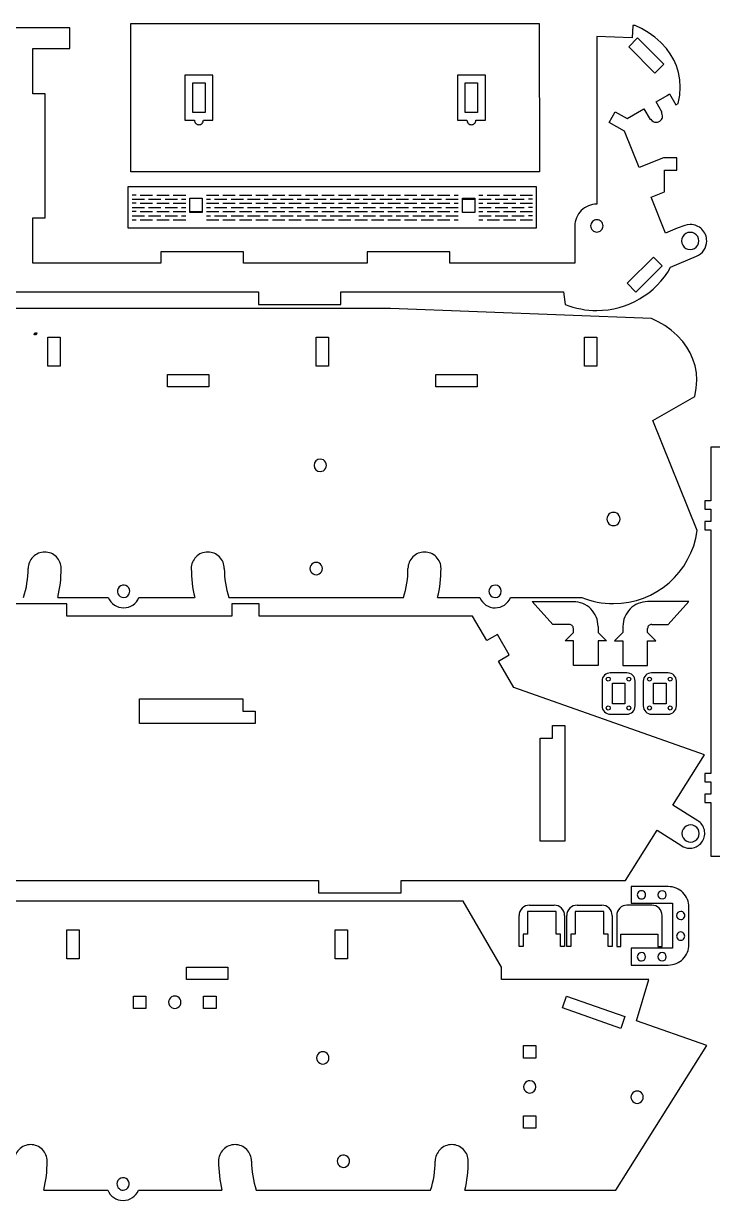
# Model space of a CAD drawing. Header units: millimetres. Extents: x -613 to 1214, y -641 to 836.
# Drawn here: x -294.7 to -44.4, y 291.6 to 719.1 of the extents above; entities that cross this region are included whole.
import ezdxf

# ---------------------------------------------------------------- set-up
doc = ezdxf.new("R2010")
doc.units = ezdxf.units.MM

msp = doc.modelspace()

# ---------------------------------------------------------------- linework, layer by layer
at = {"color": 7, "linetype": 'Continuous'}
for p, q in [((-255.67, 665.22), (-255.73, 719.07)), ((-255.73, 719.07), (-107.32, 719.07)), ((-107.32, 719.07), (-107.23, 665.22)), ((-73.37, 718.39), (-73.54, 713.9)), ((-72.53, 718.35), (-73.37, 718.39)), ((-277.85, 717.55), (-348.9, 717.55)), ((-277.91, 710), (-277.85, 717.55)), ((-73.57, 713.89), (-86.43, 714.39)), ((-86.43, 714.39), (-86.43, 653.47)), ((-291.32, 693.5), (-291.32, 710)), ((-291.32, 710), (-277.91, 710)), ((-74.82, 710.63), (-71.64, 713.82)), ((-65.28, 701.09), (-74.82, 710.63)), ((-73.54, 713.9), (-73.57, 713.89)), ((-71.64, 713.82), (-62.09, 704.27)), ((-62.09, 704.27), (-65.28, 701.09)), ((-225.88, 700.35), (-236.08, 700.35)), ((-236.08, 700.35), (-236.08, 683.93)), ((-233.23, 697.54), (-228.73, 697.54)), ((-233.23, 686.74), (-233.23, 697.54)), ((-228.73, 697.54), (-228.73, 686.74)), ((-225.88, 683.93), (-225.88, 700.35)), ((-126.88, 700.35), (-137.08, 700.35)), ((-137.08, 700.35), (-137.08, 683.93)), ((-134.23, 697.54), (-129.73, 697.54)), ((-134.23, 686.74), (-134.23, 697.54)), ((-129.73, 697.54), (-129.73, 686.74)), ((-126.88, 683.93), (-126.88, 700.35)), ((-286.82, 693.5), (-291.32, 693.5)), ((-286.82, 648.5), (-286.82, 693.5)), ((-64.85, 690.64), (-60.8, 692.94)), ((-60.8, 692.94), (-59.95, 693.54)), ((-59.95, 693.54), (-57.7, 689.53)), ((-62.61, 686.73), (-64.85, 690.64)), ((-57.7, 689.53), (-56.79, 690.04)), ((-228.73, 686.74), (-233.23, 686.74)), ((-129.73, 686.74), (-134.23, 686.74)), ((-81.95, 683.08), (-79.78, 687.02)), ((-79.78, 687.02), (-75.43, 684.63)), ((-75.43, 684.63), (-69.31, 688.11)), ((-69.31, 688.11), (-67.08, 684.19)), ((-67.08, 684.19), (-66.77, 684.36)), ((-62.88, 686.58), (-62.61, 686.73)), ((-236.08, 683.93), (-232.6, 683.93)), ((-229.36, 683.93), (-225.88, 683.93)), ((-137.08, 683.93), (-133.6, 683.93)), ((-130.36, 683.93), (-126.88, 683.93)), ((-76.29, 679.97), (-81.95, 683.08)), ((-70.97, 666.73), (-76.29, 679.97)), ((-62.16, 670.26), (-70.97, 666.73)), ((-61.83, 670.26), (-62.16, 670.26)), ((-57.33, 670.26), (-61.83, 670.26)), ((-57.33, 665.76), (-57.33, 670.26)), ((-107.23, 665.22), (-255.67, 665.22)), ((-61.85, 657.94), (-61.83, 665.76)), ((-61.83, 665.76), (-57.33, 665.76)), ((-256.75, 659.77), (-256.78, 644.83)), ((-108.29, 659.77), (-256.75, 659.77)), ((-108.31, 644.82), (-108.29, 659.77)), ((-253.78, 656.77), (-255.28, 656.77)), ((-255.28, 655.27), (-250.78, 655.27)), ((-252.28, 656.77), (-247.78, 656.77)), ((-249.28, 655.27), (-244.78, 655.27)), ((-246.28, 656.77), (-241.78, 656.77)), ((-243.28, 655.27), (-238.78, 655.27)), ((-240.28, 656.77), (-235.78, 656.77)), ((-237.28, 655.27), (-235.78, 655.27)), ((-234.28, 650.48), (-234.28, 655.61)), ((-234.28, 655.61), (-229.8, 655.61)), ((-229.8, 655.61), (-229.8, 650.48)), ((-228.28, 656.77), (-223.78, 656.77)), ((-228.28, 655.27), (-226.78, 655.27)), ((-225.28, 655.27), (-220.78, 655.27)), ((-222.28, 656.77), (-217.78, 656.77)), ((-219.28, 655.27), (-214.78, 655.27)), ((-216.28, 656.77), (-211.78, 656.77)), ((-213.28, 655.27), (-208.78, 655.27)), ((-210.28, 656.77), (-205.78, 656.77)), ((-207.28, 655.27), (-202.78, 655.27)), ((-204.28, 656.77), (-199.78, 656.77)), ((-201.28, 655.27), (-196.78, 655.27)), ((-198.28, 656.77), (-193.78, 656.77)), ((-195.28, 655.27), (-190.78, 655.27)), ((-192.28, 656.77), (-187.78, 656.77)), ((-189.28, 655.27), (-184.78, 655.27)), ((-186.28, 656.77), (-181.78, 656.77)), ((-183.28, 655.27), (-178.78, 655.27)), ((-180.28, 656.77), (-175.78, 656.77)), ((-177.28, 655.27), (-172.78, 655.27)), ((-174.28, 656.77), (-169.78, 656.77)), ((-171.28, 655.27), (-166.78, 655.27)), ((-168.28, 656.77), (-163.78, 656.77)), ((-165.28, 655.27), (-160.78, 655.27)), ((-162.28, 656.77), (-157.78, 656.77)), ((-159.28, 655.27), (-154.78, 655.27)), ((-156.28, 656.77), (-151.78, 656.77)), ((-153.28, 655.27), (-148.78, 655.27)), ((-150.28, 656.77), (-145.78, 656.77)), ((-147.28, 655.27), (-142.78, 655.27)), ((-144.28, 656.77), (-139.78, 656.77)), ((-141.28, 655.27), (-136.78, 655.27)), ((-138.28, 656.77), (-136.78, 656.77)), ((-135.28, 655.27), (-130.78, 655.27)), ((-135.26, 650.48), (-135.26, 655.61)), ((-135.26, 655.61), (-130.78, 655.61)), ((-130.78, 655.61), (-130.78, 650.48)), ((-129.28, 656.77), (-127.78, 656.77)), ((-129.28, 655.27), (-124.78, 655.27)), ((-126.28, 656.77), (-121.78, 656.77)), ((-123.28, 655.27), (-118.78, 655.27)), ((-120.28, 656.77), (-115.78, 656.77)), ((-117.28, 655.27), (-112.78, 655.27)), ((-114.28, 656.77), (-109.78, 656.77)), ((-109.78, 655.27), (-111.28, 655.27)), ((-66.66, 655.99), (-62.47, 657.67)), ((-61.42, 642.97), (-66.66, 655.99)), ((-62.47, 657.67), (-61.85, 657.94)), ((-253.78, 653.77), (-255.28, 653.77)), ((-255.28, 652.27), (-250.78, 652.27)), ((-253.78, 650.77), (-255.28, 650.77)), ((-252.28, 653.77), (-247.78, 653.77)), ((-252.28, 650.77), (-247.78, 650.77)), ((-249.28, 652.27), (-244.78, 652.27)), ((-246.28, 653.77), (-241.78, 653.77)), ((-246.28, 650.77), (-241.78, 650.77)), ((-243.28, 652.27), (-238.78, 652.27)), ((-240.28, 653.77), (-235.78, 653.77)), ((-240.28, 650.77), (-235.78, 650.77)), ((-237.28, 652.27), (-235.78, 652.27)), ((-234.28, 650.77), (-229.78, 650.77)), ((-229.8, 650.48), (-234.28, 650.48)), ((-228.28, 653.77), (-223.78, 653.77)), ((-228.28, 652.27), (-226.78, 652.27)), ((-228.28, 650.77), (-223.78, 650.77)), ((-225.28, 652.27), (-220.78, 652.27)), ((-222.28, 653.77), (-217.78, 653.77)), ((-222.28, 650.77), (-217.78, 650.77)), ((-219.28, 652.27), (-214.78, 652.27)), ((-216.28, 653.77), (-211.78, 653.77)), ((-216.28, 650.77), (-211.78, 650.77)), ((-213.28, 652.27), (-208.78, 652.27)), ((-210.28, 653.77), (-205.78, 653.77)), ((-210.28, 650.77), (-205.78, 650.77)), ((-207.28, 652.27), (-202.78, 652.27)), ((-204.28, 653.77), (-199.78, 653.77)), ((-204.28, 650.77), (-199.78, 650.77)), ((-201.28, 652.27), (-196.78, 652.27)), ((-198.28, 653.77), (-193.78, 653.77)), ((-198.28, 650.77), (-193.78, 650.77)), ((-195.28, 652.27), (-190.78, 652.27)), ((-192.28, 653.77), (-187.78, 653.77)), ((-192.28, 650.77), (-187.78, 650.77)), ((-189.28, 652.27), (-184.78, 652.27)), ((-186.28, 653.77), (-181.78, 653.77)), ((-186.28, 650.77), (-181.78, 650.77)), ((-183.28, 652.27), (-178.78, 652.27)), ((-180.28, 653.77), (-175.78, 653.77)), ((-180.28, 650.77), (-175.78, 650.77)), ((-177.28, 652.27), (-172.78, 652.27)), ((-174.28, 653.77), (-169.78, 653.77)), ((-174.28, 650.77), (-169.78, 650.77)), ((-171.28, 652.27), (-166.78, 652.27)), ((-168.28, 653.77), (-163.78, 653.77)), ((-168.28, 650.77), (-163.78, 650.77)), ((-165.28, 652.27), (-160.78, 652.27)), ((-162.28, 653.77), (-157.78, 653.77)), ((-162.28, 650.77), (-157.78, 650.77)), ((-159.28, 652.27), (-154.78, 652.27)), ((-156.28, 653.77), (-151.78, 653.77)), ((-156.28, 650.77), (-151.78, 650.77)), ((-153.28, 652.27), (-148.78, 652.27)), ((-150.28, 653.77), (-145.78, 653.77)), ((-150.28, 650.77), (-145.78, 650.77)), ((-147.28, 652.27), (-142.78, 652.27)), ((-144.28, 653.77), (-139.78, 653.77)), ((-144.28, 650.77), (-139.78, 650.77)), ((-141.28, 652.27), (-136.78, 652.27)), ((-138.28, 653.77), (-136.78, 653.77)), ((-138.28, 650.77), (-136.78, 650.77)), ((-130.78, 650.48), (-135.26, 650.48)), ((-129.28, 653.77), (-127.78, 653.77)), ((-129.28, 652.27), (-124.78, 652.27)), ((-129.28, 650.77), (-127.78, 650.77)), ((-126.28, 653.77), (-121.78, 653.77)), ((-126.28, 650.77), (-121.78, 650.77)), ((-123.28, 652.27), (-118.78, 652.27)), ((-120.28, 653.77), (-115.78, 653.77)), ((-120.28, 650.77), (-115.78, 650.77)), ((-117.28, 652.27), (-112.78, 652.27)), ((-114.28, 653.77), (-109.78, 653.77)), ((-114.28, 650.77), (-109.78, 650.77)), ((-109.78, 652.27), (-111.28, 652.27)), ((-291.32, 632), (-291.32, 648.5)), ((-291.32, 648.5), (-286.82, 648.5)), ((-255.28, 649.27), (-250.78, 649.27)), ((-255.28, 647.77), (-253.78, 647.77)), ((-252.28, 647.77), (-247.78, 647.77)), ((-249.28, 649.27), (-244.78, 649.27)), ((-246.28, 647.77), (-241.78, 647.77)), ((-243.28, 649.27), (-238.78, 649.27)), ((-240.28, 647.77), (-235.78, 647.77)), ((-237.28, 649.27), (-235.78, 649.27)), ((-228.28, 649.27), (-226.78, 649.27)), ((-228.28, 647.77), (-223.78, 647.77)), ((-225.28, 649.27), (-220.78, 649.27)), ((-222.28, 647.77), (-217.78, 647.77)), ((-219.28, 649.27), (-214.78, 649.27)), ((-216.28, 647.77), (-211.78, 647.77)), ((-213.28, 649.27), (-208.78, 649.27)), ((-210.28, 647.77), (-205.78, 647.77)), ((-207.28, 649.27), (-202.78, 649.27)), ((-204.28, 647.77), (-199.78, 647.77)), ((-201.28, 649.27), (-196.78, 649.27)), ((-198.28, 647.77), (-193.78, 647.77)), ((-195.28, 649.27), (-190.78, 649.27)), ((-192.28, 647.77), (-187.78, 647.77)), ((-189.28, 649.27), (-184.78, 649.27)), ((-186.28, 647.77), (-181.78, 647.77)), ((-183.28, 649.27), (-178.78, 649.27)), ((-180.28, 647.77), (-175.78, 647.77)), ((-177.28, 649.27), (-172.78, 649.27)), ((-174.28, 647.77), (-169.78, 647.77)), ((-171.28, 649.27), (-166.78, 649.27)), ((-168.28, 647.77), (-163.78, 647.77)), ((-165.28, 649.27), (-160.78, 649.27)), ((-162.28, 647.77), (-157.78, 647.77)), ((-159.28, 649.27), (-154.78, 649.27)), ((-156.28, 647.77), (-151.78, 647.77)), ((-153.28, 649.27), (-148.78, 649.27)), ((-150.28, 647.77), (-145.78, 647.77)), ((-147.28, 649.27), (-142.78, 649.27)), ((-144.28, 647.77), (-139.78, 647.77)), ((-141.28, 649.27), (-136.78, 649.27)), ((-138.28, 647.77), (-136.78, 647.77)), ((-129.28, 649.27), (-124.78, 649.27)), ((-129.28, 647.77), (-127.78, 647.77)), ((-126.28, 647.77), (-121.78, 647.77)), ((-123.28, 649.27), (-118.78, 649.27)), ((-120.28, 647.77), (-115.78, 647.77)), ((-117.28, 649.27), (-112.78, 649.27)), ((-114.28, 647.77), (-109.78, 647.77)), ((-109.78, 649.27), (-111.28, 649.27)), ((-88.63, 645.56), (-88.63, 645.56)), ((-54.47, 645.75), (-57.26, 644.69)), ((-256.78, 644.83), (-108.31, 644.82)), ((-94.41, 645.49), (-94.41, 632)), ((-57.26, 644.69), (-61.42, 642.97)), ((-214.82, 636.18), (-244.82, 636.18)), ((-244.82, 636.18), (-244.82, 632)), ((-214.82, 632), (-214.82, 636.18)), ((-139.82, 636.18), (-169.82, 636.18)), ((-169.82, 636.18), (-169.82, 632)), ((-139.82, 632), (-139.82, 636.18)), ((-75.38, 624.71), (-65.83, 634.26)), ((-65.83, 634.26), (-62.65, 631.08)), ((-59.58, 630.51), (-50.22, 634.52)), ((-244.82, 632), (-291.32, 632)), ((-169.82, 632), (-214.82, 632)), ((-94.41, 632), (-139.82, 632)), ((-62.65, 631.08), (-72.2, 621.53)), ((-72.2, 621.53), (-75.38, 624.71)), ((-317.38, 621.56), (-209.38, 621.56)), ((-209.38, 621.56), (-209.38, 617.06)), ((-179.38, 617.06), (-179.38, 621.56)), ((-179.38, 621.56), (-98.57, 621.56)), ((-98.57, 621.56), (-97.9, 617.06)), ((-209.38, 617.06), (-179.38, 617.06)), ((-161.38, 615.58), (-522.88, 615.58)), ((-66.54, 611.89), (-161.38, 615.58)), ((-285.88, 594.59), (-285.88, 605.09)), ((-285.88, 605.09), (-281.38, 605.09)), ((-281.38, 605.09), (-281.38, 594.59)), ((-188.38, 594.59), (-188.38, 605.09)), ((-188.38, 605.09), (-183.88, 605.09)), ((-183.88, 605.09), (-183.88, 594.59)), ((-90.88, 594.59), (-90.88, 605.09)), ((-90.88, 605.09), (-86.38, 605.09)), ((-86.38, 605.09), (-86.38, 594.59)), ((-281.38, 594.59), (-285.88, 594.59)), ((-183.88, 594.59), (-188.38, 594.59)), ((-86.38, 594.59), (-90.88, 594.59)), ((-242.38, 587.09), (-242.38, 591.59)), ((-242.38, 591.59), (-227.38, 591.59)), ((-227.38, 591.59), (-227.38, 587.09)), ((-144.88, 587.09), (-144.88, 591.59)), ((-144.88, 591.59), (-129.88, 591.59)), ((-129.88, 591.59), (-129.88, 587.09)), ((-227.38, 587.09), (-242.38, 587.09)), ((-129.88, 587.09), (-144.88, 587.09)), ((-66.01, 574.93), (-50.8, 583.58)), ((-49.93, 534.91), (-66.01, 574.93)), ((-41.18, 565.17), (-44.93, 565.17)), ((-44.93, 565.17), (-44.93, 545.67)), ((-44.93, 545.67), (-47.18, 545.67)), ((-47.18, 545.67), (-47.18, 542.67)), ((-47.18, 542.67), (-44.93, 542.67)), ((-44.93, 542.67), (-44.93, 538.17)), ((-44.93, 538.17), (-47.18, 538.17)), ((-47.18, 538.17), (-47.18, 535.17)), ((-47.18, 535.17), (-44.93, 535.17)), ((-44.93, 535.17), (-44.93, 446.67)), ((-282.24, 510.59), (-263.91, 510.59)), ((-252.78, 510.59), (-232.52, 510.59)), ((-220.06, 510.59), (-156.7, 510.59)), ((-144.24, 510.59), (-128.91, 510.59)), ((-117.77, 510.59), (-91.89, 510.59)), ((-109.94, 509.07), (-94.94, 509.07)), ((-102.44, 500.82), (-109.94, 509.07)), ((-52.93, 509.07), (-67.93, 509.07)), ((-60.44, 500.82), (-52.93, 509.07)), ((-278.95, 508.32), (-308.95, 508.32)), ((-278.95, 503.82), (-278.95, 508.32)), ((-209.03, 508.32), (-218.96, 508.32)), ((-218.96, 508.32), (-218.96, 503.82)), ((-209.03, 503.82), (-209.03, 508.32)), ((-218.96, 503.82), (-278.95, 503.82)), ((-131.56, 503.82), (-209.03, 503.82)), ((-126.42, 494.93), (-131.56, 503.82)), ((-96.43, 500.82), (-102.44, 500.82)), ((-66.44, 500.82), (-60.44, 500.82)), ((-122.53, 497.18), (-126.42, 494.93)), ((-118.23, 489.75), (-122.53, 497.18)), ((-97.93, 494.82), (-94.93, 497.82)), ((-94.93, 497.82), (-94.93, 499.32)), ((-85.94, 500.07), (-85.93, 497.82)), ((-85.93, 497.82), (-82.93, 494.82)), ((-76.94, 497.82), (-79.94, 494.82)), ((-76.93, 500.07), (-76.94, 497.82)), ((-67.94, 497.82), (-67.94, 499.32)), ((-64.94, 494.82), (-67.94, 497.82)), ((-94.93, 494.82), (-97.93, 494.82)), ((-94.93, 485.82), (-94.93, 494.82)), ((-82.93, 494.82), (-85.93, 494.82)), ((-85.93, 494.82), (-85.93, 485.82)), ((-79.94, 494.82), (-76.94, 494.82)), ((-76.94, 494.82), (-76.94, 485.82)), ((-67.94, 485.82), (-67.94, 494.82)), ((-67.94, 494.82), (-64.94, 494.82)), ((-122.12, 487.5), (-118.23, 489.75)), ((-116.58, 477.93), (-122.12, 487.5)), ((-85.93, 485.82), (-94.93, 485.82)), ((-75.51, 483.19), (-81.51, 483.19)), ((-76.94, 485.82), (-67.94, 485.82)), ((-60.51, 483.19), (-66.51, 483.19)), ((-84.51, 480.19), (-84.51, 471.19)), ((-80.76, 471.94), (-80.76, 479.44)), ((-80.76, 479.44), (-76.26, 479.44)), ((-76.26, 479.44), (-76.26, 471.94)), ((-72.51, 471.19), (-72.51, 480.19)), ((-69.51, 480.19), (-69.51, 471.19)), ((-65.76, 479.44), (-61.26, 479.44)), ((-65.76, 471.94), (-65.76, 479.44)), ((-61.26, 479.44), (-61.26, 471.94)), ((-57.51, 471.19), (-57.51, 480.19)), ((-47.27, 453.45), (-116.58, 477.93)), ((-252.53, 464.77), (-252.53, 473.77)), ((-252.53, 473.77), (-215.02, 473.77)), ((-215.02, 473.77), (-215.02, 469.27)), ((-76.26, 471.94), (-80.76, 471.94)), ((-61.26, 471.94), (-65.76, 471.94)), ((-215.02, 469.27), (-210.52, 469.27)), ((-210.52, 469.27), (-210.52, 464.77)), ((-81.51, 468.19), (-75.51, 468.19)), ((-66.51, 468.19), (-60.51, 468.19)), ((-210.52, 464.77), (-252.53, 464.77)), ((-102.53, 459.52), (-102.53, 464.02)), ((-102.53, 464.02), (-98.03, 464.02)), ((-98.03, 464.02), (-98.03, 422.02)), ((-107.03, 422.02), (-107.03, 459.52)), ((-107.03, 459.52), (-102.53, 459.52)), ((-58.75, 435.2), (-47.27, 453.45)), ((-44.93, 446.67), (-47.18, 446.67)), ((-47.18, 446.67), (-47.18, 443.67)), ((-47.18, 443.67), (-44.93, 443.67)), ((-44.93, 443.67), (-44.93, 439.17)), ((-44.93, 439.17), (-47.18, 439.17)), ((-47.18, 439.17), (-47.18, 436.17)), ((-47.18, 436.17), (-44.93, 436.17)), ((-44.93, 436.17), (-44.93, 416.67)), ((-49.74, 429.51), (-58.75, 435.2)), ((-75.95, 407.82), (-64.5, 426.05)), ((-64.5, 426.05), (-55.46, 420.32)), ((-98.02, 422.02), (-107.03, 422.02)), ((-98.03, 422.02), (-98.02, 422.02)), ((-44.93, 416.67), (-41.18, 416.67)), ((-310.47, 407.82), (-187.47, 407.82)), ((-187.47, 407.82), (-187.47, 403.34)), ((-157.47, 403.34), (-157.47, 407.82)), ((-157.47, 407.82), (-75.95, 407.82)), ((-187.47, 403.34), (-157.47, 403.34)), ((-60.44, 405.57), (-73.94, 405.57)), ((-73.94, 405.57), (-73.94, 399.57)), ((-134.97, 400.32), (-496.47, 400.32)), ((-121.06, 376.3), (-134.97, 400.32)), ((-110.88, 398.82), (-101.88, 398.82)), ((-93.58, 398.82), (-84.58, 398.82)), ((-66.44, 398.82), (-75.44, 398.82)), ((-73.94, 399.57), (-58.94, 399.57)), ((-58.94, 399.57), (-58.94, 383.14)), ((-52.93, 384.57), (-52.93, 398.07)), ((-114.63, 383.82), (-114.63, 395.07)), ((-101.13, 396.57), (-111.63, 396.57)), ((-111.63, 396.57), (-111.63, 388.32)), ((-101.13, 388.32), (-101.13, 396.57)), ((-98.13, 395.07), (-98.13, 383.82)), ((-97.33, 383.82), (-97.33, 395.07)), ((-83.83, 396.57), (-94.33, 396.57)), ((-94.33, 396.57), (-94.33, 388.32)), ((-83.83, 388.32), (-83.83, 396.57)), ((-80.83, 395.07), (-80.83, 383.82)), ((-79.19, 395.07), (-79.19, 383.82)), ((-62.69, 383.82), (-62.69, 395.07)), ((-278.97, 389.82), (-274.47, 389.82)), ((-278.97, 379.32), (-278.97, 389.82)), ((-274.47, 389.82), (-274.47, 379.32)), ((-181.47, 389.82), (-176.97, 389.82)), ((-181.47, 379.32), (-181.47, 389.82)), ((-176.97, 389.82), (-176.97, 379.32)), ((-111.63, 388.32), (-113.13, 388.32)), ((-113.13, 388.32), (-113.13, 383.82)), ((-99.63, 388.32), (-101.13, 388.32)), ((-99.63, 383.82), (-99.63, 388.32)), ((-94.33, 388.32), (-95.83, 388.32)), ((-95.83, 388.32), (-95.83, 383.82)), ((-82.33, 388.32), (-83.83, 388.32)), ((-82.33, 383.82), (-82.33, 388.32)), ((-77.69, 383.82), (-77.69, 388.32)), ((-77.69, 388.32), (-64.19, 388.32)), ((-64.19, 388.32), (-64.19, 383.82)), ((-113.13, 383.82), (-114.63, 383.82)), ((-98.13, 383.82), (-99.63, 383.82)), ((-95.83, 383.82), (-97.33, 383.82)), ((-80.83, 383.82), (-82.33, 383.82)), ((-79.19, 383.82), (-77.69, 383.82)), ((-58.94, 383.14), (-73.94, 383.14)), ((-73.94, 383.14), (-73.94, 377.06)), ((-64.19, 383.82), (-62.69, 383.82)), ((-274.47, 379.32), (-278.97, 379.32)), ((-235.47, 376.32), (-220.47, 376.32)), ((-235.47, 371.82), (-235.47, 376.32)), ((-220.47, 376.32), (-220.47, 371.82)), ((-176.97, 379.32), (-181.47, 379.32)), ((-121.06, 371.83), (-121.06, 376.3)), ((-73.94, 377.06), (-60.44, 377.06)), ((-220.47, 371.82), (-235.47, 371.82)), ((-67.47, 371.82), (-121.06, 371.83)), ((-71.97, 356.82), (-67.47, 371.82)), ((-254.76, 365.8), (-250.26, 365.8)), ((-254.76, 361.3), (-254.76, 365.8)), ((-250.26, 365.8), (-250.26, 361.3)), ((-229.26, 365.8), (-224.76, 365.8)), ((-229.26, 361.3), (-229.26, 365.8)), ((-224.76, 365.8), (-224.76, 361.3)), ((-98.88, 361.56), (-97.39, 365.8)), ((-97.39, 365.8), (-76.17, 358.32)), ((-250.26, 361.3), (-254.76, 361.3)), ((-224.76, 361.3), (-229.26, 361.3)), ((-77.67, 354.07), (-98.88, 361.56)), ((-76.17, 358.32), (-77.67, 354.07)), ((-46.47, 347.82), (-71.97, 356.82)), ((-113.01, 347.8), (-108.51, 347.8)), ((-113.01, 343.3), (-113.01, 347.8)), ((-108.51, 347.8), (-108.51, 343.3)), ((-79.47, 295.32), (-46.47, 347.82)), ((-108.51, 343.3), (-113.01, 343.3)), ((-113.01, 322.3), (-108.51, 322.3)), ((-113.01, 317.8), (-113.01, 322.3)), ((-108.51, 322.3), (-108.51, 317.8)), ((-108.51, 317.8), (-113.01, 317.8)), ((-287.33, 295.32), (-264.07, 295.32)), ((-252.94, 295.32), (-222.62, 295.32)), ((-210.16, 295.32), (-146.8, 295.32)), ((-134.34, 295.32), (-79.47, 295.32))]:
    msp.add_line(p, q, dxfattribs=at)
at = {"color": 7, "linetype": 'Continuous', "flags": 128}
for points in [[(-56.79, 690.04), (-56.24, 693.07), (-56.06, 695.94), (-56.22, 698.67), (-56.7, 701.24), (-57.46, 703.66), (-58.47, 705.93), (-59.71, 708.03), (-61.13, 709.97), (-63.15, 712.18), (-65.36, 714.13), (-67.7, 715.81), (-70.11, 717.22), (-72.53, 718.35)], [(-62.56, 685.43), (-62.66, 686.1), (-62.88, 686.58)], [(-84.13, 645.56), (-84.13, 645.56), (-84.13, 645.56), (-84.13, 645.56)], [(-84.13, 645.56), (-84.13, 645.56), (-84.13, 645.56), (-84.13, 645.56)], [(-52.47, 646.09), (-53.62, 645.98), (-54.47, 645.75)], [(-50.8, 583.58), (-50.25, 586.6), (-50.07, 589.48), (-50.23, 592.2), (-50.71, 594.78), (-51.47, 597.2), (-52.48, 599.46), (-53.71, 601.56), (-55.14, 603.51), (-57.15, 605.72), (-59.36, 607.66), (-61.7, 609.34), (-64.12, 610.75), (-66.54, 611.89)], [(-290.33, 606.71), (-290.66, 606.01), (-290.66, 606.01), (-290.83, 606.01), (-290.83, 606.01), (-290.63, 606.71), (-290.63, 606.71), (-290.33, 606.71)], [(-289.82, 606.71), (-290.15, 606.01), (-290.15, 606.01), (-290.33, 606.01), (-290.33, 606.01), (-290.12, 606.71), (-290.12, 606.71), (-289.82, 606.71)], [(-82.26, 480.19), (-82.79, 480.41), (-83.01, 480.94), (-82.79, 481.47), (-82.26, 481.69)], [(-82.26, 481.69), (-81.73, 481.47), (-81.51, 480.94), (-81.73, 480.41), (-82.26, 480.19)], [(-74.76, 480.19), (-75.29, 480.41), (-75.51, 480.94), (-75.29, 481.47), (-74.76, 481.69)], [(-74.76, 481.69), (-74.23, 481.47), (-74.01, 480.94), (-74.23, 480.41), (-74.76, 480.19)], [(-67.26, 480.19), (-67.79, 480.41), (-68.01, 480.94), (-67.79, 481.47), (-67.26, 481.69)], [(-67.26, 481.69), (-66.73, 481.47), (-66.51, 480.94), (-66.73, 480.41), (-67.26, 480.19)], [(-59.76, 480.19), (-60.29, 480.41), (-60.51, 480.94), (-60.29, 481.47), (-59.76, 481.69)], [(-59.76, 481.69), (-59.23, 481.47), (-59.01, 480.94), (-59.23, 480.41), (-59.76, 480.19)], [(-82.26, 469.69), (-82.79, 469.91), (-83.01, 470.44), (-82.79, 470.97), (-82.26, 471.19)], [(-82.26, 471.19), (-81.73, 470.97), (-81.51, 470.44), (-81.73, 469.91), (-82.26, 469.69)], [(-74.76, 469.69), (-75.29, 469.91), (-75.51, 470.44), (-75.29, 470.97), (-74.76, 471.19)], [(-74.76, 471.19), (-74.23, 470.97), (-74.01, 470.44), (-74.23, 469.91), (-74.76, 469.69)], [(-67.26, 469.69), (-67.79, 469.91), (-68.01, 470.44), (-67.79, 470.97), (-67.26, 471.19)], [(-67.26, 471.19), (-66.73, 470.97), (-66.51, 470.44), (-66.73, 469.91), (-67.26, 469.69)], [(-59.76, 469.69), (-60.29, 469.91), (-60.51, 470.44), (-60.29, 470.97), (-59.76, 471.19)], [(-59.76, 471.19), (-59.23, 470.97), (-59.01, 470.44), (-59.23, 469.91), (-59.76, 469.69)]]:
    msp.add_lwpolyline(points, dxfattribs=at)
at = {"color": 7, "linetype": 'Continuous'}
for centre, radius, start, end in [((-64.8, 685.42), 2.24, 208.3415, 269.7839), ((-64.8, 685.43), 2.25, 269.949, 0.051), ((-230.98, 683.93), 1.62, 179.9839, 270.0325), ((-230.98, 683.93), 1.62, 269.9107, 359.9983), ((-131.98, 683.93), 1.62, 180.0008, 270.0706), ((-131.98, 683.93), 1.62, 269.9388, 0.0066), ((-86.43, 645.49), 7.98, 89.9659, 180.0339), ((-86.39, 645.56), 2.25, 89.9345, 180.0661), ((-86.39, 645.55), 2.25, 179.9556, 270.0448), ((-86.38, 645.56), 2.25, 359.9692, 90.0303), ((-86.38, 645.56), 2.25, 269.9686, 0.0574), ((-52.47, 640.09), 6, 359.9543, 90.031), ((-52.47, 640.09), 3.13, 89.9882, 270.0119), ((-52.47, 640.09), 3.13, 269.9855, 90.0144), ((-52.47, 640.09), 6, 292.062, 359.9948), ((-86.37, 645.54), 30.72, 269.985, 330.719), ((-86.4, 645.46), 30.65, 247.9648, 270.033), ((-186.88, 558.58), 2.25, 90.001, 269.9997), ((-186.88, 558.58), 2.25, 269.9988, 90.0005), ((-80.38, 539.09), 2.4, 89.9651, 270.0351), ((-80.38, 539.09), 2.4, 269.9795, 90.0203), ((-80.37, 539.07), 30.72, 269.9827, 352.2137), ((-287.02, 521.09), 5.99, 89.9543, 180.0527), ((-287.01, 521.09), 6, 359.9517, 90.0431), ((-227.76, 521.09), 6, 89.9629, 180.0425), ((-227.75, 521.09), 6, 359.9631, 90.0508), ((-149.01, 521.09), 6, 89.958, 180.0474), ((-149, 521.09), 6, 359.9586, 90.046), ((-188.39, 521.08), 2.25, 89.9734, 270.0272), ((-188.38, 521.08), 2.25, 269.9981, 90.0013), ((-326.43, 521.07), 33.41, 341.713, 0.0264), ((-326.58, 521.1), 45.57, 346.6604, 359.9829), ((-188.29, 521.09), 45.46, 180.0094, 193.3638), ((-188.38, 521.06), 33.37, 179.9551, 198.2957), ((-188.43, 521.07), 33.42, 341.7171, 0.0262), ((-188.57, 521.1), 45.56, 346.6533, 359.9797), ((-258.35, 512.82), 2.25, 359.989, 270.0135), ((-123.35, 512.82), 2.25, 89.9878, 270.0127), ((-123.35, 512.82), 2.25, 270.0202, 89.9793), ((-258.34, 512.82), 6, 201.8283, 269.9918), ((-258.35, 512.82), 2.25, 270.0061, 359.9923), ((-258.35, 512.82), 6, 270.0063, 338.1684), ((-123.34, 512.81), 6, 201.8167, 270.004), ((-123.34, 512.82), 6, 270.0088, 338.1659), ((-94.93, 500.07), 8.99, 359.9606, 90.0426), ((-80.39, 539), 30.65, 247.9704, 270.0314), ((-67.94, 500.08), 8.99, 89.9582, 180.0417), ((-96.43, 499.32), 1.5, 359.9881, 89.9923), ((-66.44, 499.32), 1.5, 90.0074, 180.0124), ((-81.51, 480.2), 3, 89.9356, 180.0639), ((-75.5, 480.19), 3, 359.9596, 90.0799), ((-66.51, 480.2), 3, 89.9145, 180.0558), ((-60.5, 480.2), 3, 359.937, 90.0633), ((-81.51, 471.19), 3, 179.94, 270.0399), ((-75.5, 471.19), 3, 269.9518, 0.0485), ((-66.51, 471.19), 3, 179.9538, 270.0559), ((-60.5, 471.19), 3, 269.9659, 0.054), ((-52.33, 424.85), 3.14, 89.9929, 270.0071), ((-52.33, 424.85), 3.14, 269.9945, 90.0055), ((-52.59, 424.91), 5.41, 328.1055, 58.139), ((-52.6, 424.91), 5.41, 238.0772, 328.1138), ((-70.19, 402.57), 1.5, 89.9973, 270.0032), ((-70.19, 402.57), 1.5, 269.9973, 90.0021), ((-62.69, 402.57), 1.5, 90.0028, 269.9973), ((-62.69, 402.57), 1.5, 270.0028, 89.9971), ((-60.43, 398.07), 7.49, 359.9622, 90.0497), ((-110.88, 395.07), 3.75, 89.9558, 180.0285), ((-101.88, 395.07), 3.75, 359.975, 90.0407), ((-93.58, 395.07), 3.75, 89.9538, 180.0227), ((-84.58, 395.07), 3.75, 359.9594, 90.0403), ((-75.44, 395.07), 3.75, 89.9452, 179.9991), ((-66.43, 395.07), 3.75, 359.9631, 90.0369), ((-55.93, 395.07), 1.5, 90.0023, 269.9979), ((-55.93, 395.07), 1.5, 269.9973, 90.0025), ((-55.94, 387.57), 1.5, 89.9973, 270.003), ((-55.94, 387.57), 1.5, 269.9973, 90.0023), ((-70.19, 380.07), 1.5, 89.9998, 270.0007), ((-70.19, 380.07), 1.5, 269.9998, 89.9997), ((-62.69, 380.07), 1.5, 90.0003, 269.9998), ((-62.69, 380.07), 1.5, 270.0003, 89.9996), ((-60.43, 384.56), 7.5, 269.9739, 0.0262), ((-239.76, 363.55), 2.25, 89.9993, 270.0015), ((-239.76, 363.55), 2.25, 269.9993, 89.9999), ((-185.97, 343.32), 2.25, 359.9826, 180.0174), ((-185.97, 343.32), 2.25, 179.9864, 0.0136), ((-110.76, 332.8), 2.25, 89.9993, 270.0018), ((-110.76, 332.8), 2.25, 270.0026, 89.9963), ((-71.76, 329.05), 2.25, 359.991, 180.009), ((-71.76, 329.05), 2.25, 179.9738, 0.0262), ((-292.1, 305.82), 6, 89.963, 180.0388), ((-292.1, 305.82), 6, 359.9655, 90.0383), ((-217.86, 305.82), 6, 89.9606, 180.0352), ((-217.85, 305.82), 6, 359.9608, 90.0432), ((-178.47, 305.82), 2.25, 269.9876, 180.0119), ((-139.11, 305.82), 6, 89.9618, 180.0384), ((-139.1, 305.82), 6, 359.9664, 90.0531), ((-331.56, 305.83), 45.46, 346.6361, 359.9912), ((-178.41, 305.82), 45.44, 180.0068, 193.3668), ((-178.48, 305.8), 33.37, 179.9635, 198.3037), ((-178.47, 305.82), 2.25, 179.9644, 270.0381), ((-178.51, 305.8), 33.4, 341.7099, 0.0331), ((-178.67, 305.84), 45.56, 346.6535, 359.9792), ((-258.51, 297.55), 2.25, 269.9879, 180.0102), ((-258.51, 297.55), 5.99, 201.8068, 270.0181), ((-258.51, 297.55), 2.25, 179.992, 270.009), ((-258.51, 297.55), 6, 270.0026, 338.1769)]:
    msp.add_arc(centre, radius, start, end, dxfattribs=at)

doc.saveas('drawing.dxf')
